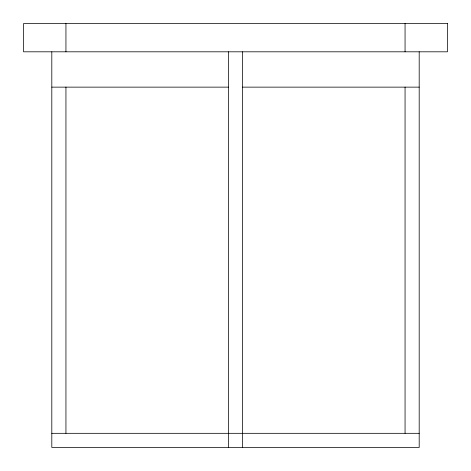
<?xml version="1.0" encoding="UTF-8"?>
<svg xmlns="http://www.w3.org/2000/svg" width="471" height="471" viewBox="0 0 471 471"><rect width="100%" height="100%" fill="white"/><g stroke="black" fill="none" stroke-linecap="round" stroke-linejoin="round"><path stroke-width="0.71" d="M51.81 87.135L228.435 87.135M242.565 87.135L419.19 87.135M51.81 433.32L419.19 433.32M419.19 51.81L419.19 447.45L51.81 447.45L51.81 51.81M405.06 23.55L405.06 51.81M405.06 87.094L405.06 433.32M242.565 51.81L242.565 447.45M228.435 51.81L228.435 447.45M65.94 23.55L65.94 51.81M65.94 87.094L65.94 433.32M447.45 23.55L23.55 23.55L23.55 51.81L447.45 51.81L447.45 23.55"/></g></svg>
